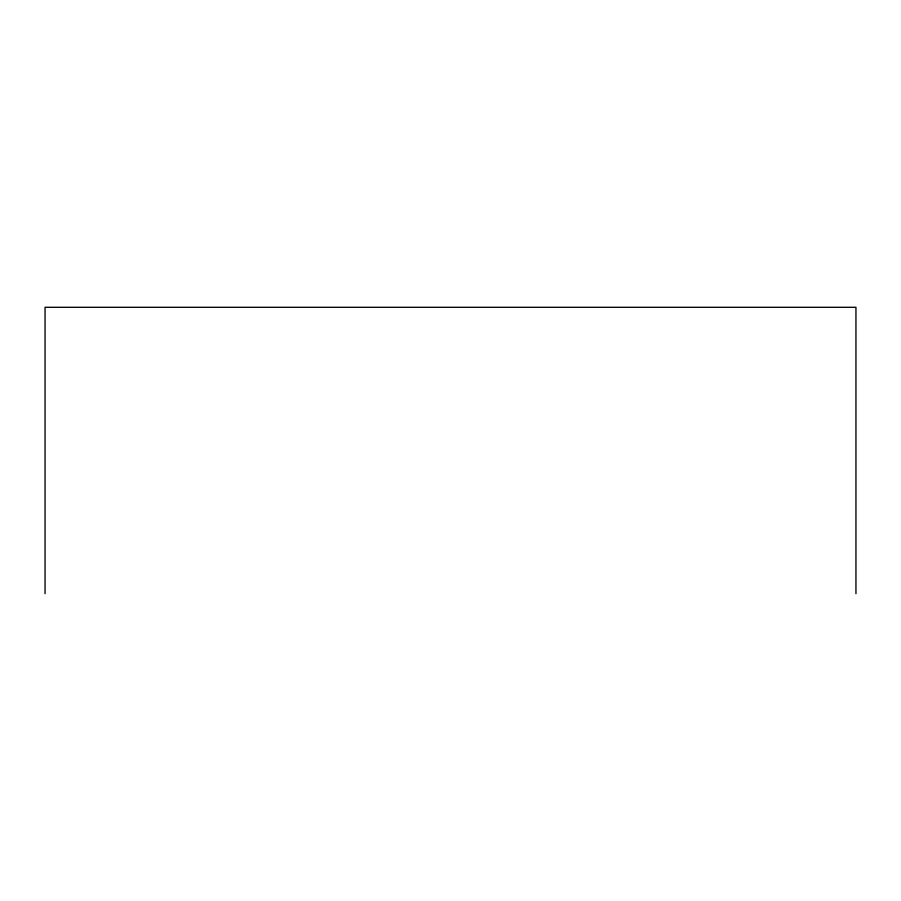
<?xml version="1.0" encoding="UTF-8"?>
<svg xmlns="http://www.w3.org/2000/svg" width="901" height="901" viewBox="0 0 901 901"><rect width="100%" height="100%" fill="white"/><g stroke="black" fill="none" stroke-linecap="round" stroke-linejoin="round"><path stroke-width="1.35" d="M855.95 593.703L855.95 307.297L45.05 307.297L45.05 593.703"/></g></svg>
